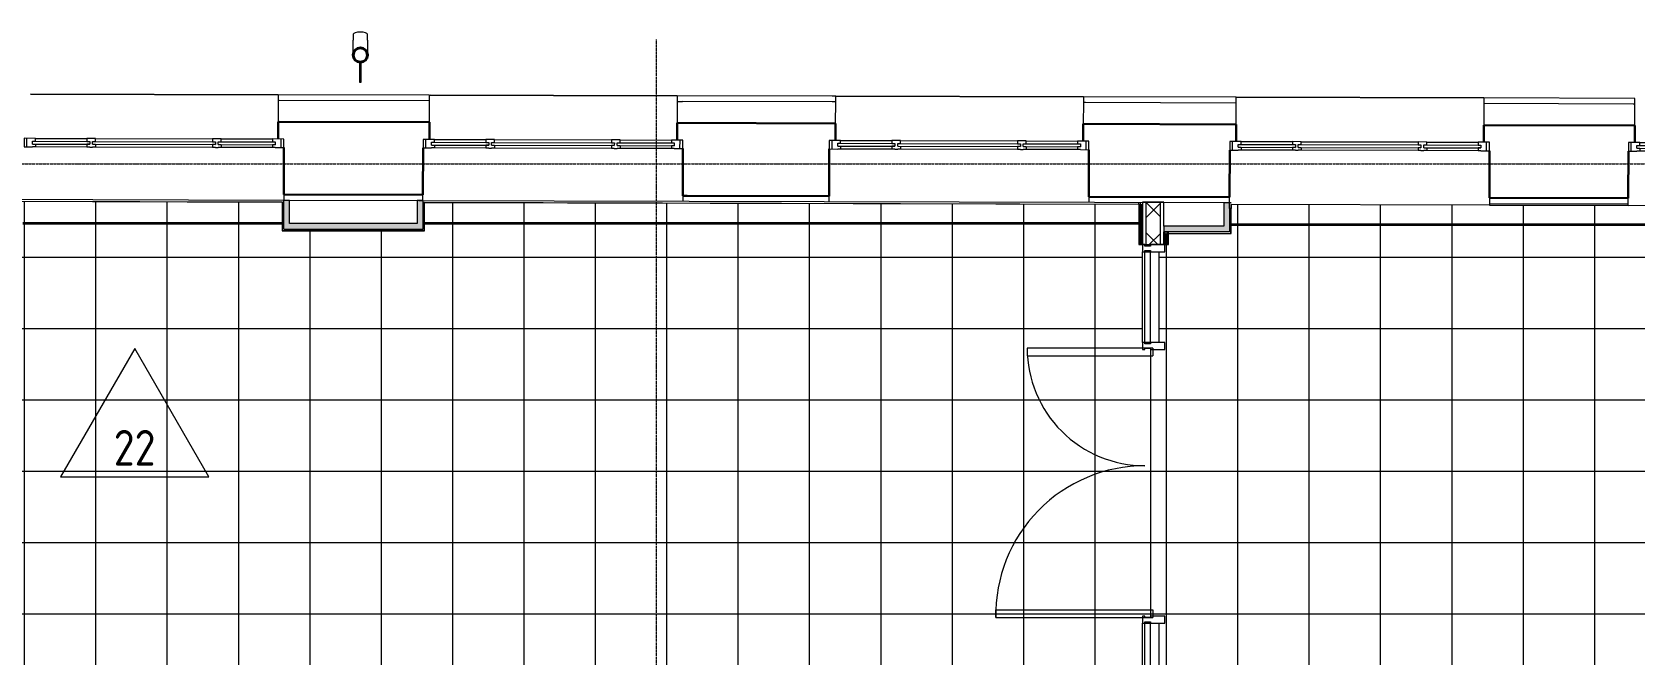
# Model space of a CAD drawing. Header units: millimetres. Extents: x -11798 to 72626, y -32713 to 44110.
# Drawn here: x 13675 to 24904, y 9502 to 13870 of the extents above; entities that cross this region are included whole.
import ezdxf

# ---------------------------------------------------------------- set-up
doc = ezdxf.new("R2010")
doc.units = ezdxf.units.MM
doc.linetypes.add('ADSK_Линия сетки', pattern=[25, 20, -2.5, 0, -2.5])
for name, color, linetype, lineweight in [('_ Окна', 7, 'Continuous', 9), ('Витраж', 7, 'Continuous', 9), ('Двери', 7, 'Continuous', 9), ('Марки', 7, 'Continuous', 20), ('Обобщенные модели', 7, 'Continuous', 18), ('Окна', 7, 'Continuous', 9), ('Оси', 7, 'Continuous', 9), ('Перекрытие', 7, 'Continuous', 18), ('Перекрытие штриховка', 7, 'Continuous', 18), ('Стены внутренние', 7, 'Continuous', 18), ('Стены наружные', 7, 'Continuous', 18), ('Стены несущие', 7, 'Continuous', 30), ('Стены отделка', 7, 'Continuous', 30), ('Стены штриховка', 7, 'Continuous', 9)]:
    doc.layers.add(name, color=color, linetype=linetype, lineweight=lineweight)
doc.styles.add('GOST Common_2', font='GOST_Common.ttf', dxfattribs={"width": 0.9, "height": 250})

# ---------------------------------------------------------------- blocks, each defined once
blk = doc.blocks.new('Витражная двухстворчатая дверь - Входная двухстворчатая левая-6453916-План полов 3-го этажа')
at = {"layer": 'Двери'}
for p, q in [((-945, 55), (-890, 55)), ((-945, 55), (-945, -825)), ((-890, -825), (-890, 55)), ((890, 55), (945, 55)), ((890, -1045), (890, 55)), ((945, -1045), (945, 55)), ((-945, -825), (-890, -825)), ((890, -1045), (945, -1045)), ((945, -1045), (890, -1045))]:
    blk.add_line(p, q, dxfattribs=at)
for centre, radius, start, end in [((-945, 0), 825, 270, 0), ((925, 0), 1045, 180, 271.0966)]:
    blk.add_arc(centre, radius, start, end, dxfattribs=at)
blk = doc.blocks.new('Прямоугольный импост - Импост структурный с накладкой - 160мм-6453677-План полов 3-го этажа')
at = {"layer": 'Витраж', "lineweight": 18}
for p, q in [((-25, 0), (-25, 17)), ((-25, 17), (25, 17)), ((-15, 0), (-25, 0)), ((-15, -40), (-15, 0)), ((25, 0), (15, 0)), ((15, 0), (15, -40)), ((25, 17), (25, 0)), ((-25, -140), (-25, -40)), ((-25, -40), (-15, -40)), ((15, -40), (25, -40)), ((25, -40), (25, -140)), ((25, -140), (-25, -140))]:
    blk.add_line(p, q, dxfattribs=at)
blk = doc.blocks.new('Прямоугольный импост - Импост структурный с накладкой - 100мм-5753058-План полов 3-го этажа')
at = {"layer": 'Витраж'}
for p, q in [((21454, 8829), (21454, 9724)), ((21471, 9724), (21511, 9724)), ((21471, 8829), (21471, 9724)), ((21511, 8829), (21511, 9724)), ((21571, 8829), (21571, 9724)), ((21511, 8829), (21471, 8829))]:
    blk.add_line(p, q, dxfattribs=at)
blk = doc.blocks.new('Прямоугольный импост - Импост структурный с накладкой - 100мм-5749400-План полов 3-го этажа')
at = {"layer": 'Витраж'}
for p, q in [((21454, 11694), (21454, 12329)), ((21471, 12329), (21511, 12329)), ((21471, 11694), (21471, 12329)), ((21511, 11694), (21511, 12329)), ((21571, 11694), (21571, 12329)), ((21511, 11694), (21471, 11694))]:
    blk.add_line(p, q, dxfattribs=at)
blk = doc.blocks.new('Прямоугольный импост - Импост структурный с накладкой - 160мм-6453803-План полов 3-го этажа')
at = {"layer": 'Витраж', "lineweight": 18}
for p, q in [((0, 17), (-50, 17)), ((-50, 17), (-50, 0)), ((-50, 0), (-40, 0)), ((-40, 0), (-40, -40)), ((-10, -40), (-10, 0)), ((-10, 0), (0, 0)), ((0, 0), (0, 17)), ((-40, -40), (-50, -40)), ((-50, -40), (-50, -140)), ((0, -40), (-10, -40)), ((0, -140), (0, -40)), ((-50, -140), (0, -140))]:
    blk.add_line(p, q, dxfattribs=at)
blk = doc.blocks.new('окно трехпол с фрамугой - 1800 и 1820х2300_h___нов_ ок15-V31-План полов 3-го этажа')
at = {"layer": '_ Окна', "lineweight": 18}
for p, q in [((-830, 135), (-910, 135)), ((-910, 135), (-910, 75)), ((-850, 95), (-850, 115)), ((-850, 115), (-830, 115)), ((-830, 115), (-830, 135)), ((-410, 135), (-470, 135)), ((-470, 135), (-470, 115)), ((-470, 115), (-450, 115)), ((-450, 115), (-450, 95)), ((-430, 95), (-430, 115)), ((-430, 115), (-410, 115)), ((-410, 115), (-410, 135)), ((470, 135), (410, 135)), ((410, 135), (410, 115)), ((410, 115), (430, 115)), ((430, 115), (430, 95)), ((450, 95), (450, 115)), ((450, 115), (470, 115)), ((470, 115), (470, 135)), ((830, 135), (830, 115)), ((910, 135), (830, 135)), ((830, 115), (850, 115)), ((850, 115), (850, 95)), ((910, 75), (910, 135)), ((-910, 75), (-850, 75)), ((-850, 95), (-830, 95)), ((-830, 75), (-850, 75)), ((-830, 95), (-830, 75)), ((-470, 95), (-470, 75)), ((-450, 95), (-470, 95)), ((-450, 75), (-470, 75)), ((-450, 75), (-430, 75)), ((-430, 95), (-410, 95)), ((-410, 75), (-430, 75)), ((-410, 95), (-410, 75)), ((410, 95), (410, 75)), ((430, 95), (410, 95)), ((430, 75), (410, 75)), ((430, 75), (450, 75)), ((450, 95), (470, 95)), ((470, 75), (450, 75)), ((470, 95), (470, 75)), ((830, 95), (830, 75)), ((850, 95), (830, 95)), ((850, 75), (830, 75)), ((850, 75), (910, 75))]:
    blk.add_line(p, q, dxfattribs=at)
at = {"layer": '_ Окна'}
for p, q in [((-890, 75), (-890, 135)), ((-830, 115), (-470, 115)), ((-410, 115), (410, 115)), ((470, 115), (830, 115)), ((890, 75), (890, 135)), ((-850, 95), (-450, 95)), ((-430, 95), (430, 95)), ((450, 95), (850, 95))]:
    blk.add_line(p, q, dxfattribs=at)
at = {"layer": 'Окна'}
for p, q in [((-830, 135), (-470, 135)), ((-410, 135), (410, 135)), ((470, 135), (830, 135)), ((-470, 75), (-830, 75)), ((410, 75), (-410, 75)), ((830, 75), (470, 75))]:
    blk.add_line(p, q, dxfattribs=at)
blk = doc.blocks.new('окно трехпол с фрамугой - 1800 и 1820х2300_h___нов_ ок15-V32-План полов 3-го этажа')
at = {"layer": '_ Окна', "lineweight": 18}
for p, q in [((-830, 135), (-910, 135)), ((-910, 135), (-910, 75)), ((-850, 95), (-850, 115)), ((-850, 115), (-830, 115)), ((-830, 115), (-830, 135)), ((-410, 135), (-470, 135)), ((-470, 135), (-470, 115)), ((-470, 115), (-450, 115)), ((-450, 115), (-450, 95)), ((-430, 95), (-430, 115)), ((-430, 115), (-410, 115)), ((-410, 115), (-410, 135)), ((470, 135), (410, 135)), ((410, 135), (410, 115)), ((410, 115), (430, 115)), ((430, 115), (430, 95)), ((450, 95), (450, 115)), ((450, 115), (470, 115)), ((470, 115), (470, 135)), ((830, 135), (830, 115)), ((910, 135), (830, 135)), ((830, 115), (850, 115)), ((850, 115), (850, 95)), ((910, 75), (910, 135)), ((-910, 75), (-850, 75)), ((-850, 95), (-830, 95)), ((-830, 75), (-850, 75)), ((-830, 95), (-830, 75)), ((-470, 95), (-470, 75)), ((-450, 95), (-470, 95)), ((-450, 75), (-470, 75)), ((-450, 75), (-430, 75)), ((-430, 95), (-410, 95)), ((-410, 75), (-430, 75)), ((-410, 95), (-410, 75)), ((410, 95), (410, 75)), ((430, 95), (410, 95)), ((430, 75), (410, 75)), ((430, 75), (450, 75)), ((450, 95), (470, 95)), ((470, 75), (450, 75)), ((470, 95), (470, 75)), ((830, 95), (830, 75)), ((850, 95), (830, 95)), ((850, 75), (830, 75)), ((850, 75), (910, 75))]:
    blk.add_line(p, q, dxfattribs=at)
at = {"layer": '_ Окна'}
for p, q in [((-890, 75), (-890, 135)), ((-830, 115), (-470, 115)), ((-410, 115), (410, 115)), ((470, 115), (830, 115)), ((890, 75), (890, 135)), ((-850, 95), (-450, 95)), ((-430, 95), (430, 95)), ((450, 95), (850, 95))]:
    blk.add_line(p, q, dxfattribs=at)
at = {"layer": 'Окна'}
for p, q in [((-830, 135), (-470, 135)), ((-410, 135), (410, 135)), ((470, 135), (830, 135)), ((-470, 75), (-830, 75)), ((410, 75), (-410, 75)), ((830, 75), (470, 75))]:
    blk.add_line(p, q, dxfattribs=at)
blk = doc.blocks.new('окно трехпол с фрамугой - 1800 и 1820х2300_h___нов_ ок15-V33-План полов 3-го этажа')
at = {"layer": '_ Окна', "lineweight": 18}
for p, q in [((-830, 135), (-910, 135)), ((-910, 135), (-910, 75)), ((-850, 95), (-850, 115)), ((-850, 115), (-830, 115)), ((-830, 115), (-830, 135)), ((-410, 135), (-470, 135)), ((-470, 135), (-470, 115)), ((-470, 115), (-450, 115)), ((-450, 115), (-450, 95)), ((-430, 95), (-430, 115)), ((-430, 115), (-410, 115)), ((-410, 115), (-410, 135)), ((470, 135), (410, 135)), ((410, 135), (410, 115)), ((410, 115), (430, 115)), ((430, 115), (430, 95)), ((450, 95), (450, 115)), ((450, 115), (470, 115)), ((470, 115), (470, 135)), ((830, 135), (830, 115)), ((910, 135), (830, 135)), ((830, 115), (850, 115)), ((850, 115), (850, 95)), ((910, 75), (910, 135)), ((-910, 75), (-850, 75)), ((-850, 95), (-830, 95)), ((-830, 75), (-850, 75)), ((-830, 95), (-830, 75)), ((-470, 95), (-470, 75)), ((-450, 95), (-470, 95)), ((-450, 75), (-470, 75)), ((-450, 75), (-430, 75)), ((-430, 95), (-410, 95)), ((-410, 75), (-430, 75)), ((-410, 95), (-410, 75)), ((410, 95), (410, 75)), ((430, 95), (410, 95)), ((430, 75), (410, 75)), ((430, 75), (450, 75)), ((450, 95), (470, 95)), ((470, 75), (450, 75)), ((470, 95), (470, 75)), ((830, 95), (830, 75)), ((850, 95), (830, 95)), ((850, 75), (830, 75)), ((850, 75), (910, 75))]:
    blk.add_line(p, q, dxfattribs=at)
at = {"layer": '_ Окна'}
for p, q in [((-890, 75), (-890, 135)), ((-830, 115), (-470, 115)), ((-410, 115), (410, 115)), ((470, 115), (830, 115)), ((890, 75), (890, 135)), ((-850, 95), (-450, 95)), ((-430, 95), (430, 95)), ((450, 95), (850, 95))]:
    blk.add_line(p, q, dxfattribs=at)
at = {"layer": 'Окна'}
for p, q in [((-830, 135), (-470, 135)), ((-410, 135), (410, 135)), ((470, 135), (830, 135)), ((-470, 75), (-830, 75)), ((410, 75), (-410, 75)), ((830, 75), (470, 75))]:
    blk.add_line(p, q, dxfattribs=at)
blk = doc.blocks.new('окно трехпол с фрамугой - 1800 и 1820х2300_h___нов_ ок15-V34-План полов 3-го этажа')
at = {"layer": '_ Окна', "lineweight": 18}
for p, q in [((-830, 135), (-910, 135)), ((-910, 135), (-910, 75)), ((-850, 95), (-850, 115)), ((-850, 115), (-830, 115)), ((-830, 115), (-830, 135)), ((-410, 135), (-470, 135)), ((-470, 135), (-470, 115)), ((-470, 115), (-450, 115)), ((-450, 115), (-450, 95)), ((-430, 95), (-430, 115)), ((-430, 115), (-410, 115)), ((-410, 115), (-410, 135)), ((470, 135), (410, 135)), ((410, 135), (410, 115)), ((410, 115), (430, 115)), ((430, 115), (430, 95)), ((450, 95), (450, 115)), ((450, 115), (470, 115)), ((470, 115), (470, 135)), ((830, 135), (830, 115)), ((910, 135), (830, 135)), ((830, 115), (850, 115)), ((850, 115), (850, 95)), ((910, 75), (910, 135)), ((-910, 75), (-850, 75)), ((-850, 95), (-830, 95)), ((-830, 75), (-850, 75)), ((-830, 95), (-830, 75)), ((-470, 95), (-470, 75)), ((-450, 95), (-470, 95)), ((-450, 75), (-470, 75)), ((-450, 75), (-430, 75)), ((-430, 95), (-410, 95)), ((-410, 75), (-430, 75)), ((-410, 95), (-410, 75)), ((410, 95), (410, 75)), ((430, 95), (410, 95)), ((430, 75), (410, 75)), ((430, 75), (450, 75)), ((450, 95), (470, 95)), ((470, 75), (450, 75)), ((470, 95), (470, 75)), ((830, 95), (830, 75)), ((850, 95), (830, 95)), ((850, 75), (830, 75)), ((850, 75), (910, 75))]:
    blk.add_line(p, q, dxfattribs=at)
at = {"layer": '_ Окна'}
for p, q in [((-890, 75), (-890, 135)), ((-830, 115), (-470, 115)), ((-410, 115), (410, 115)), ((470, 115), (830, 115)), ((890, 75), (890, 135)), ((-850, 95), (-450, 95)), ((-430, 95), (430, 95)), ((450, 95), (850, 95))]:
    blk.add_line(p, q, dxfattribs=at)
at = {"layer": 'Окна'}
for p, q in [((-830, 135), (-470, 135)), ((-410, 135), (410, 135)), ((470, 135), (830, 135)), ((-470, 75), (-830, 75)), ((410, 75), (-410, 75)), ((830, 75), (470, 75))]:
    blk.add_line(p, q, dxfattribs=at)
blk = doc.blocks.new('окно трехпол с фрамугой - 1800 и 1820х2300_h___нов_ ок15-V35-План полов 3-го этажа')
at = {"layer": '_ Окна', "lineweight": 18}
for p, q in [((-830, 135), (-910, 135)), ((-910, 135), (-910, 75)), ((-850, 95), (-850, 115)), ((-850, 115), (-830, 115)), ((-830, 115), (-830, 135)), ((-410, 135), (-470, 135)), ((-470, 135), (-470, 115)), ((-470, 115), (-450, 115)), ((-450, 115), (-450, 95)), ((-430, 95), (-430, 115)), ((-430, 115), (-410, 115)), ((-410, 115), (-410, 135)), ((470, 135), (410, 135)), ((410, 135), (410, 115)), ((410, 115), (430, 115)), ((430, 115), (430, 95)), ((450, 95), (450, 115)), ((450, 115), (470, 115)), ((470, 115), (470, 135)), ((830, 135), (830, 115)), ((910, 135), (830, 135)), ((830, 115), (850, 115)), ((850, 115), (850, 95)), ((910, 75), (910, 135)), ((-910, 75), (-850, 75)), ((-850, 95), (-830, 95)), ((-830, 75), (-850, 75)), ((-830, 95), (-830, 75)), ((-470, 95), (-470, 75)), ((-450, 95), (-470, 95)), ((-450, 75), (-470, 75)), ((-450, 75), (-430, 75)), ((-430, 95), (-410, 95)), ((-410, 75), (-430, 75)), ((-410, 95), (-410, 75)), ((410, 95), (410, 75)), ((430, 95), (410, 95)), ((430, 75), (410, 75)), ((430, 75), (450, 75)), ((450, 95), (470, 95)), ((470, 75), (450, 75)), ((470, 95), (470, 75)), ((830, 95), (830, 75)), ((850, 95), (830, 95)), ((850, 75), (830, 75)), ((850, 75), (910, 75))]:
    blk.add_line(p, q, dxfattribs=at)
at = {"layer": '_ Окна'}
for p, q in [((-890, 75), (-890, 135)), ((-830, 115), (-470, 115)), ((-410, 115), (410, 115)), ((470, 115), (830, 115)), ((890, 75), (890, 135)), ((-850, 95), (-450, 95)), ((-430, 95), (430, 95)), ((450, 95), (850, 95))]:
    blk.add_line(p, q, dxfattribs=at)
at = {"layer": 'Окна'}
for p, q in [((-830, 135), (-470, 135)), ((-410, 135), (410, 135)), ((470, 135), (830, 135)), ((-470, 75), (-830, 75)), ((410, 75), (-410, 75)), ((830, 75), (470, 75))]:
    blk.add_line(p, q, dxfattribs=at)
blk = doc.blocks.new('Водосток - Тип 1 _карниз больше 490мм_-V44-План полов 3-го этажа')
at = {"layer": 'Обобщенные модели', "lineweight": 9}
h = blk.add_hatch(dxfattribs=at)
h.set_pattern_fill('FP_65', color=256, style=0, pattern_type=2)
h.set_pattern_definition([(45, (-15850, -13548.13), (-106.066, 106.066), [])])
h.paths.add_polyline_path([(125, 110), (147, 115), (164, 129), (174, 149), (174, 171), (164, 191), (147, 205), (122, 209), (102, 204), (86, 191), (76, 171), (77, 147), (86, 129), (103, 115), (122, 111)])
at = {"layer": 'Обобщенные модели'}
for p, q in [((75, 306), (75, 264)), ((175, 264), (175, 306)), ((120, 109), (120, -30)), ((130, -30), (130, 109)), ((120, -30), (130, -30))]:
    blk.add_line(p, q, dxfattribs=at)
at = {"layer": 'Обобщенные модели', "flags": 128}
for points in [[(75, 173), (75, 174), (75, 177), (75, 180), (75, 183), (75, 186), (75, 190), (75, 193), (75, 197), (75, 201), (75, 205), (75, 210), (75, 214), (75, 219), (75, 224), (75, 229), (75, 234), (75, 239), (75, 245), (75, 250), (75, 256), (75, 261), (75, 264)], [(175, 264), (175, 258), (175, 252), (175, 247), (175, 242), (175, 236), (175, 231), (175, 226), (175, 221), (175, 216), (175, 212), (175, 207), (175, 203), (175, 199), (175, 195), (175, 191), (175, 188), (175, 184), (175, 181), (175, 178), (175, 175), (175, 173)]]:
    blk.add_lwpolyline(points, dxfattribs=at)
at = {"layer": 'Обобщенные модели'}
for start, end in [(90, 270), (270, 90)]:
    blk.add_arc((125, 160), 52, start, end, dxfattribs=at)
at = {"layer": 'Обобщенные модели', "lineweight": 40}
for start, end in [(90, 270), (270, 90)]:
    blk.add_arc((125, 160), 50, start, end, dxfattribs=at)
at = {"layer": 'Обобщенные модели'}
for start_param, end_param in [(4.712389, 6.283185), (3.141593, 4.712389)]:
    blk.add_ellipse((125, 306), major_axis=(-50, 0), ratio=0.309017, start_param=start_param, end_param=end_param, dxfattribs=at)
blk = doc.blocks.new('ADSK_Марка_ПерекрытиеПол - Экземпляр_Отделка пола-158379-План полов 3-го этажа')
at = {"layer": 'Марки', "color": 1, "true_color": 0xff0000}
for p, q in [((0, 9), (-5.2, 0)), ((5.2, 0), (0, 9)), ((-5.2, 0), (5.2, 0))]:
    blk.add_line(p, q, dxfattribs=at)

msp = doc.modelspace()

# ---------------------------------------------------------------- hatches: boundary and pattern name
at = {"layer": 'Перекрытие штриховка', "lineweight": 9, "true_color": 0x787878}
h = msp.add_hatch(dxfattribs=at)
h.set_pattern_fill('FP_60', color=8, style=0, pattern_type=2)
h.set_pattern_definition([(0, (7122.2, 37790.47), (0, 500), []), (90, (7122.2, 37790.47), (-500, 3e-14), [])])
h.paths.add_polyline_path([(18198.608, 8758.238), (18284, 8758.238), (18284, 8778.238), (18174.954, 8777.894), (18201.206, 8762.738), (18199.593, 8759.944)])
h.paths.add_polyline_path([(13185.794, 8758.238), (13188.392, 8758.238), (13185.794, 8762.738), (13562.515, 8980.238), (13567.015, 8972.444), (13576.238, 8976.47), (13601.676, 8932.411), (13610.336, 8937.411), (13614.836, 8929.616), (13318, 8758.238), (14408, 8758.238), (13695.472, 9169.616), (13699.972, 9177.411), (13691.312, 9182.411), (13717.312, 9227.444), (13708.652, 9232.444), (13713.152, 9240.238), (14540.206, 8762.738), (14537.608, 8758.238), (14623, 8758.238), (14623, 8778.238), (14613, 8778.238), (14613, 8790.238), (16674, 8790.238), (16674, 8778.238), (16764, 8778.238), (16764, 8758.238), (16849.392, 8758.238), (16846.794, 8762.738), (17223.515, 8980.238), (17228.015, 8972.444), (17237.238, 8976.47), (17262.676, 8932.411), (17271.759, 8936.678), (17275.836, 8929.616), (16979, 8758.238), (18069, 8758.238), (17356.472, 9169.616), (17360.972, 9177.411), (17352.312, 9182.411), (17378.312, 9227.444), (17369.652, 9232.444), (17374.152, 9240.238), (18174, 8778.445), (18174, 8790.238), (21454.376, 8790.238), (21454.376, 8808.238), (18174, 8808.238), (18174, 8818.238), (21454.376, 8819.027), (21454.376, 9774.027), (21471.376, 9774.027), (21471.376, 9764.027), (21511.376, 9764.027), (21511.376, 11654.027), (21471.376, 11654.027), (21471.376, 11644.027), (21454.376, 11644.027), (21454.376, 12379.027), (21442.376, 12379.287), (21442.376, 12522.238), (21439.376, 12522.238), (21439.376, 12379.027), (21429.376, 12379.568), (21429.376, 12522.238), (16424.989, 12522.238), (16424.989, 12478.238), (16422.989, 12478.238), (16422.989, 12476.238), (15428.002, 12476.238), (15428.002, 12478.238), (15426.002, 12478.238), (15426.002, 12677.733), (15425.602, 12677.734), (10641.616, 12689.733), (10641.616, 12228.264), (10631.616, 12228.264), (10631.616, 12690.355), (10628.616, 12689.733), (10628.616, 12228.264), (10596.616, 12228.264), (10596.616, 12216.264), (10075, 12216.264), (10075, 12248.264), (9941.718, 12248.264), (9224.135, 11834.155), (9220.966, 11839.644), (9230.925, 11845.394), (9217.425, 11868.776), (9227.385, 11874.526), (9224.216, 11880.202), (9861.718, 12248.264), (9045, 12248.264), (9045, 12216.264), (7506.078, 12216.264), (7506.078, 12213.264), (9045, 12213.264), (9045, 12203.264), (7506.078, 12203.264), (7506.078, 12088.264), (7496.078, 12088.264), (7496.078, 12203.264), (7493.078, 12203.264), (7493.078, 12088.264), (7481.078, 12088.264), (7481.078, 12056.264), (7277.313, 12056.264), (7277.313, 12053.264), (7481.078, 12053.264), (7481.078, 12043.264), (7277.313, 12043.264), (7277.313, 8923.238), (7565, 8923.238), (7565, 8806.238), (8365.184, 8806.238), (8365.184, 8790.238), (13113, 8790.238), (13113, 8778.238), (13103, 8778.238), (13103, 8758.238), (13173, 8758.238)])
h.paths.add_polyline_path([(18188.046, 8758.238), (18191, 8758.238), (18188.046, 8759.944), (18187.061, 8758.238)])
h.paths.add_polyline_path([(13196, 8758.238), (13199.939, 8758.238), (13198.954, 8759.944)])
h.paths.add_polyline_path([(14527.046, 8758.238), (14530, 8758.238), (14527.046, 8759.944), (14526.061, 8758.238)])
h.paths.add_polyline_path([(16857, 8758.238), (16860.939, 8758.238), (16859.954, 8759.944)])
h.paths.add_polyline_path([(7555, 8806.238), (7555, 8913.238), (7277.313, 8913.238), (7277.313, 8910.238), (7550, 8910.238), (7550, 8908.238), (7552, 8908.238), (7552, 8806.238)])
h.paths.add_polyline_path([(14623, 8808.238), (14613, 8808.238), (14613, 8818.238), (16674, 8818.238), (16674, 8808.238), (15957.29, 8808.238)])
h.paths.add_polyline_path([(12057.434, 8808.238), (8365.184, 8808.238), (8365.184, 8818.238), (13113, 8818.238), (13113, 8808.238), (13067.756, 8808.238)])
h.paths.add_polyline_path([(7760.169, 8822.206), (7761.088, 8823.495), (7759.56, 8824.251), (7760.006, 8822.754)])
h.paths.add_polyline_path([(7763.968, 9118.069), (7764.712, 9117.62), (7764.712, 9118.291)])
h.paths.add_polyline_path([(8059.831, 9114.27), (8058.912, 9112.981), (8060.44, 9112.225), (8059.994, 9113.722)])
h.paths.add_polyline_path([(8056.032, 8818.407), (8055.116, 8818.724), (8055.288, 8818.185)])
h.paths.add_polyline_path([(7837, 8813.238), (7776, 8813.92), (7761.747, 8819.862), (7756.919, 8826.334), (7756.919, 8829.048), (7755.729, 8830.345), (7755, 8895.836), (7755.681, 9102.238), (7760.606, 9115.805), (7769.641, 9121.006), (7770.81, 9121.319), (7773.321, 9122.524), (7813.003, 9123.284), (7813.003, 9133.309), (7825.994, 9133.309), (7825.994, 9123.284), (8044, 9122.557), (8058.253, 9116.614), (8062.729, 9108.404), (8062.797, 9107.738), (8064.282, 9105.238), (8065, 9020.318), (8064.319, 8834.238), (8059.394, 8820.671), (8050.359, 8815.47), (8049.19, 8815.157), (8046.679, 8813.953), (7980, 8813.238), (7840, 8813.238)])
h.paths.add_polyline_path([(21510.42, 8819.027), (21511.376, 8819.027), (21510.262, 8829.027), (21471.376, 8829.027), (21471.376, 8819.027)])
h.paths.add_polyline_path([(7772.123, 8831.238), (7773, 8832.87), (7771.868, 8833.445), (7771.561, 8832.234), (7772.025, 8831.238)])
h.paths.add_polyline_path([(8049.732, 8831.963), (8048.569, 8833.345), (8049.701, 8831.974)])
h.paths.add_polyline_path([(7773, 9102.739), (7771.852, 9103.956), (7772.521, 9102.859)])
h.paths.add_polyline_path([(8047, 9102.745), (8048.439, 9104.242), (8047.877, 9105.238), (8047, 9103.619), (8047, 9102.945)])
h.paths.add_polyline_path([(21496.173, 9724.027), (21511.376, 9724.027), (21511.376, 9734.027), (21471.376, 9734.027), (21471.376, 9724.027)])
h.paths.add_polyline_path([(21511.376, 11684.027), (21511.376, 11694.027), (21471.376, 11694.027), (21471.376, 11684.027)])
h.paths.add_polyline_path([(10238.239, 12203.264), (10075, 12203.264), (10075, 12213.264), (10596.616, 12213.264), (10596.616, 12203.264), (10541.951, 12203.264)])
h.paths.add_polyline_path([(7496.078, 12213.264), (7496.078, 12216.264), (7493.078, 12216.264), (7493.078, 12213.264)])
h.paths.add_polyline_path([(21471.376, 12329.027), (21511.376, 12329.027), (21511.376, 12339.027), (21471.376, 12339.027), (21471.376, 12334.179)])
h.paths.add_polyline_path([(21471.376, 12369.027), (21511.376, 12369.027), (21511.376, 12379.027), (21471.376, 12379.027)])
h.paths.add_polyline_path([(13610.464, 12522.238), (13610.464, 12534.238), (15424.461, 12534.238), (15424.461, 12522.238), (14078.078, 12522.238)])
h.paths.add_polyline_path([(16424.989, 12675.103), (16422.989, 12677.108), (16422.989, 12675.108)])
h.paths.add_polyline_path([(18119.366, 12534.238), (21429.376, 12534.238), (21429.376, 12661.928), (16424.989, 12675.103), (16424.989, 12534.238), (17631.439, 12534.238)])
h.paths.add_polyline_path([(21442.376, 12661.894), (21444.376, 12661.928), (21444.35, 12663.862), (21442.384, 12661.902)])
h.paths.add_polyline_path([(21439.376, 12534.238), (21442.376, 12534.238), (21442.376, 12661.894), (21439.376, 12661.862), (21439.376, 12658.902)])
h.paths.add_polyline_path([(15426.002, 12677.733), (15428.002, 12679.728), (15426.002, 12679.728)])
h = msp.add_hatch(dxfattribs=at)
h.set_pattern_fill('FP_17', color=8, style=0, pattern_type=2)
h.set_pattern_definition([(0, (2622.2, 40290.47), (0, 500), []), (90, (2622.2, 40290.47), (-500, 3e-14), [])])
h.paths.add_polyline_path([(47099.468, 8834.229), (47100.384, 8833.912), (47100.212, 8834.45)])
h.paths.add_polyline_path([(49007.096, 9646.429), (49007.096, 9644.429), (49009.096, 9644.429)])
h.paths.add_polyline_path([(21623.376, 12456.238), (21623.376, 12458.238), (21621.376, 12458.238), (21622.915, 12456.7)])
h.paths.add_polyline_path([(21611.376, 12379.027), (21611.376, 12468.238), (21604.376, 12468.238), (21604.376, 12379.027)])
h.paths.add_polyline_path([(44177, 8627.057), (44195, 8627.057), (44195, 8657.057), (43450, 8657.057), (43450, 8667.057), (44205, 8667.057), (44205, 8627.057), (47090.5, 8627.057), (47091.181, 8818.398), (47096.106, 8831.965), (47105.141, 8837.166), (47106.31, 8837.479), (47108.821, 8838.683), (47148.503, 8839.444), (47148.503, 8849.468), (47161.494, 8849.468), (47161.494, 8839.444), (47379.5, 8838.716), (47383.5, 8837.872), (47383.5, 8984.398), (47405.5, 8984.398), (47405.5, 9634.429), (47400.5, 9634.429), (47400.5, 9646.429), (48979.096, 9646.429), (48979.096, 9661.937), (48989.096, 9661.937), (48989.096, 9646.429), (49007.096, 9646.464), (49007.096, 9661.937), (49019.096, 9661.937), (49019.096, 9771.578), (48567.096, 10554.465), (48574.89, 10558.965), (48569.89, 10567.625), (48614.924, 10593.625), (48609.924, 10602.285), (48617.718, 10606.785), (49019.096, 9911.578), (49019.096, 10812.296), (48937.718, 10671.344), (48929.924, 10675.844), (48924.924, 10667.184), (48879.89, 10693.184), (48874.89, 10684.524), (48867.096, 10689.024), (49019.096, 10952.296), (49019.096, 11061.937), (49007.096, 11061.937), (49007.096, 12221.937), (48989.096, 12221.818), (48989.096, 11061.937), (48979.096, 11061.937), (48979.096, 12221.937), (48125.081, 12221.937), (48120.997, 12661.937), (46504.055, 12661.937), (46504.055, 12141.937), (44658.5, 12141.937), (44658.5, 12151.937), (46494.055, 12151.937), (46494.055, 12661.937), (46476.055, 12661.937), (46476.055, 12171.937), (46474.055, 12171.937), (46474.055, 12169.937), (44658.5, 12169.937), (44658.5, 12201.937), (42958.5, 12201.937), (42958.5, 12169.937), (41915, 12169.937), (41915.792, 12151.937), (42958.5, 12151.937), (42958.5, 12141.937), (41915, 12141.937), (41915, 12005.617), (41425, 12005.617), (41425, 12136.937), (39855, 12136.937), (39855, 12146.937), (41438, 12146.937), (41438, 12149.937), (39855, 12150.076), (39855, 12201.937), (38986.321, 12201.937), (39675.784, 11803.687), (39672.636, 11798.187), (39682.575, 11792.448), (39669.075, 11769.066), (39679.034, 11763.316), (39675.784, 11757.687), (38906.321, 12201.937), (38825, 12201.937), (38825, 12149.937), (37896.376, 12150.076), (37896.354, 12151.937), (37894.354, 12151.937), (37888.857, 12618.597), (33349.944, 12630.546), (33349.944, 12524.238), (35102.334, 12524.238), (35102.334, 12512.238), (33349.944, 12512.238), (33349.944, 12458.238), (33347.944, 12458.238), (33347.944, 12456.238), (32352.94, 12456.238), (32352.94, 12458.238), (32350.94, 12458.605), (32350.94, 12512.238), (27699.95, 12512.238), (27699.95, 12458.238), (27697.95, 12458.238), (27697.95, 12456.238), (26667.973, 12456.238), (26667.973, 12458.238), (26665.973, 12458.262), (26665.973, 12512.238), (22074.983, 12512.238), (22074.983, 12458.238), (22072.983, 12458.238), (22072.983, 12456.238), (21636.376, 12456.238), (21636.376, 12379.027), (21626.376, 12379.027), (21626.376, 12456.238), (21623.376, 12456.238), (21623.376, 12379.027), (21611.376, 12379.027), (21611.376, 12329.027), (21571.376, 12329.027), (21571.376, 11694.027), (21611.376, 11694.027), (21611.376, 11644.027), (21511.376, 11644.027), (21511.376, 9774.027), (21611.376, 9774.027), (21611.376, 9724.027), (21571.376, 9724.027), (21571.376, 8829.027), (21611.376, 8829.027), (21611.376, 8818.238), (25324, 8818.238), (25324, 8808.238), (21611.376, 8808.238), (21611.376, 8790.238), (25324, 8790.238), (25324, 8758.238), (25409.392, 8758.238), (25406.794, 8762.738), (26216.528, 9230.238), (26221.028, 9222.444), (26230.251, 9226.47), (26255.688, 9182.411), (26264.348, 9187.411), (26268.848, 9179.616), (25539, 8758.238), (26509, 8758.238), (26333.408, 8859.616), (26337.908, 8867.411), (26329.248, 8872.411), (26355.248, 8917.444), (26346.587, 8922.444), (26351.087, 8930.238), (26641.206, 8762.738), (26638.608, 8758.238), (26724, 8758.238), (26724, 8790.238), (33794, 8790.238), (33794, 8778.238), (33744, 8778.238), (33744, 8758.238), (33829.392, 8758.238), (33826.794, 8762.738), (34723.131, 9280.238), (34727.631, 9272.444), (34736.853, 9276.47), (34762.291, 9232.411), (34770.951, 9237.411), (34775.451, 9229.616), (33959, 8758.238), (35129, 8758.238), (34866.805, 8909.616), (34871.305, 8917.411), (34862.645, 8922.411), (34888.645, 8967.444), (34879.985, 8972.444), (34884.485, 8980.238), (35261.206, 8762.738), (35258.608, 8758.238), (35344, 8758.238), (35344, 8778.238), (35294, 8778.238), (35294, 8790.238), (40024.13, 8790.238), (40023.519, 8808.238), (35294, 8808.238), (35294, 8818.238), (40024.13, 8818.238), (40024.13, 9117.345), (41980.008, 9117.345), (41980.008, 8667.057), (42380, 8667.057), (42380, 8657.057), (41970.008, 8657.057), (41970.008, 9107.345), (40034.13, 9107.345), (40034.13, 8818.238), (40054.13, 8818.238), (40054.13, 9087.345), (41950.008, 9087.345), (41950.952, 8756.13), (41952.158, 8639.057), (42380, 8638.468), (42380, 8627.057), (42430, 8627.057), (43270.045, 9112.057), (43290.045, 9077.416), (42510, 8627.057), (43450, 8627.057), (43450, 8639.057), (44174.999, 8639.057), (44175, 8637.057), (44177, 8637.057)])
h.paths.add_polyline_path([(47411.5, 8627.057), (47422.5, 8627.057), (47422.5, 9634.429), (47417.5, 9633.441), (47417.5, 8984.398), (47411.5, 8984.398), (47411.5, 8632.738)])
h.paths.add_polyline_path([(41919.032, 8627.057), (41920.268, 8628.195), (41918.13, 8815.723), (41917.061, 8815.723), (41918.13, 8713.358)])
h.paths.add_polyline_path([(41950.178, 8637.057), (41952.158, 8639.057), (41950.158, 8639.057)])
h.paths.add_polyline_path([(35248.046, 8758.238), (35251, 8758.238), (35248.046, 8759.944), (35247.061, 8758.238)])
h.paths.add_polyline_path([(33837, 8758.238), (33840.939, 8758.238), (33839.954, 8759.944)])
h.paths.add_polyline_path([(26628.046, 8758.238), (26631, 8758.238), (26628.046, 8759.944), (26627.061, 8758.238)])
h.paths.add_polyline_path([(25420.939, 8758.238), (25419.954, 8759.944), (25417, 8758.238), (25419.954, 8758.238)])
h.paths.add_polyline_path([(40054.13, 8790.238), (40054.13, 8808.238), (40034.13, 8808.238), (40034.539, 8790.238)])
h.paths.add_polyline_path([(33100, 8808.238), (26724, 8808.238), (26724, 8818.238), (33794, 8818.238), (33794, 8808.238), (33110, 8808.238)])
h.paths.add_polyline_path([(47108.5, 8818.898), (47107.352, 8820.116), (47108.021, 8819.018)])
h.paths.add_polyline_path([(47382.5, 8818.904), (47383.5, 8819.779), (47382.5, 8819.105)])
h.paths.add_polyline_path([(41938.008, 8835.928), (41938.126, 8836.215), (41938.008, 8836.215)])
h.paths.add_polyline_path([(41938.008, 9075.345), (41940.008, 9077.345), (41938.008, 9077.345)])
h.paths.add_polyline_path([(40066.13, 9075.345), (40066.13, 9077.345), (40064.141, 9077.334)])
h.paths.add_polyline_path([(48429.025, 9674.429), (47402.5, 9674.429), (47403.443, 9684.429), (48979.096, 9684.429), (48979.096, 9674.429), (48607.096, 9674.429)])
h.paths.add_polyline_path([(41902, 12169.937), (41902, 12171.937), (41900, 12171.937), (41901.538, 12170.398)])
h.paths.add_polyline_path([(41850.751, 12015.617), (41905, 12015.617), (41905, 12169.937), (41902, 12169.937), (41902, 12020.617), (41900, 12020.617), (41900, 12018.617), (41440, 12018.617), (41440, 12020.617), (41438, 12020.617), (41438, 12136.937), (41435, 12136.937), (41435, 12015.617), (41850, 12015.617)])
h.paths.add_polyline_path([(37989.601, 12136.937), (37881.53, 12136.937), (37875.951, 12610.559), (37885.951, 12610.559), (37891.531, 12146.937), (38825, 12146.937), (38825, 12136.937), (38053.06, 12136.937)])
h.paths.add_polyline_path([(41438, 12149.937), (41440, 12150.076), (41440, 12151.937), (41438.139, 12150.076)])
h.paths.add_polyline_path([(48181.489, 12231.937), (49007.096, 12231.937), (49007.096, 12249.937), (48154.853, 12249.937), (48154.755, 12251.937), (48152.837, 12251.941), (48149.243, 12661.937), (48131.487, 12661.937), (48135.081, 12231.937), (48180.73, 12231.937)])
h.paths.add_polyline_path([(49007.096, 12249.937), (49009.096, 12249.937), (49009.096, 12251.937)])
h.paths.add_polyline_path([(32350.94, 12524.238), (32350.94, 12633.176), (27699.95, 12645.42), (27699.95, 12524.238), (32263.874, 12524.238)])
h.paths.add_polyline_path([(22074.983, 12524.238), (26665.973, 12524.238), (26665.973, 12648.142), (22074.983, 12660.229), (22074.983, 12632.228)])
h.paths.add_polyline_path([(37890.833, 12618.591), (37890.857, 12618.597), (37890.807, 12620.565), (37888.857, 12618.597)])
at = {"layer": 'Стены внутренние'}
for points in [[(15438.002, 12528.238), (15478.002, 12528.238), (15478.002, 12687.896), (15438.002, 12687.896)], [(16412.989, 12488.238), (16412.798, 12687.134), (16372.989, 12687.134), (16372.989, 12488.238)], [(22062.983, 12468.238), (22062.787, 12672.261), (22022.983, 12672.257), (22022.983, 12468.238), (22057.437, 12468.238)], [(16372.989, 12488.238), (16372.989, 12528.238), (15438.002, 12528.238), (15438.002, 12488.238), (16098.722, 12488.238)], [(21604.376, 12468.238), (22022.983, 12468.238), (22022.983, 12508.238), (21604.376, 12508.238)]]:
    msp.add_hatch(color=256, dxfattribs=at).paths.add_polyline_path(points)
at = {"layer": 'Стены внутренние', "lineweight": 9}
h = msp.add_hatch(dxfattribs=at)
h.set_pattern_fill('FP_3', color=256, style=0, pattern_type=2)
h.set_pattern_definition([(45, (0, 0), (-106.066, 106.066), []), (135, (0, 0), (-106.066, -106.066), [])])
h.paths.add_polyline_path([(21579.376, 12379.027), (21579.376, 12673.533), (21479.376, 12673.797), (21479.376, 12379.027), (21511.376, 12379.027)])

# ---------------------------------------------------------------- linework, layer by layer
at = {"layer": 'Оси', "linetype": 'ADSK_Линия сетки'}
for p, q in [((18049.565, -5665.072), (18049.565, 13816.284)), ((-10997.814, 12945), (56004.853, 12945))]:
    msp.add_line(p, q, dxfattribs=at)
at = {"layer": 'Перекрытие'}
msp.add_line((21511.376, 11644.027), (21511.376, 9774.027), dxfattribs=at)
at = {"layer": 'Стены внутренние'}
for p, q in [((22074.983, 12672.229), (22064.086, 12672.257)), ((13610.464, 12534.238), (15424.461, 12534.238)), ((15424.461, 12522.238), (13610.464, 12522.238)), ((15424.461, 12522.238), (15424.461, 12534.238)), ((16424.989, 12534.238), (21429.376, 12534.238)), ((21429.376, 12522.238), (16424.989, 12522.238)), ((21439.376, 12534.238), (21442.376, 12534.238)), ((21442.376, 12522.238), (21439.376, 12522.238)), ((22074.983, 12524.238), (26665.973, 12524.238)), ((26665.973, 12512.238), (22074.983, 12512.238))]:
    msp.add_line(p, q, dxfattribs=at)
at = {"layer": 'Стены наружные'}
for p, q in [((13665.066, 13434.371), (15400.06, 13429.804)), ((15400.06, 13429.804), (13665.102, 13434.371)), ((13665.105, 13435.371), (15400.063, 13430.804)), ((15400.063, 13430.804), (15400.06, 13429.804)), ((16460.053, 13427.013), (18195.047, 13422.446)), ((16463.911, 13428.003), (16463.908, 13427.003)), ((18195.047, 13422.445), (16463.908, 13427.003)), ((16463.911, 13428.003), (18195.655, 13423.444)), ((18195.655, 13423.444), (18195.652, 13422.444)), ((19305.046, 13420.523), (19305.044, 13419.523)), ((19305.044, 13419.523), (21040.038, 13414.956)), ((21040.038, 13414.956), (19305.044, 13419.523)), ((19305.046, 13420.523), (21040.04, 13415.956)), ((21040.04, 13415.956), (21040.038, 13414.956)), ((22110.037, 13413.139), (22110.034, 13412.139)), ((22110.037, 13413.139), (23845.03, 13408.571)), ((22111.034, 13412.136), (23846.028, 13407.569)), ((23845.028, 13407.571), (22111.034, 13412.136)), ((23845.03, 13408.571), (23845.028, 13407.571)), ((22074.983, 12660.229), (22074.983, 12632.228)), ((23884.048, 12655.466), (22074.983, 12660.229)), ((26665.973, 12648.142), (24857.045, 12652.904))]:
    msp.add_line(p, q, dxfattribs=at)
at = {"layer": 'Стены несущие'}
for p, q in [((15399.56, 13239.804), (15399.244, 13119.805)), ((15405.56, 13239.789), (15399.56, 13239.804)), ((15405.56, 13239.789), (16459.553, 13237.014)), ((16459.237, 13117.014), (16459.553, 13237.014)), ((18194.547, 13232.446), (18194.231, 13112.447)), ((19304.543, 13229.524), (18194.547, 13232.446)), ((19304.227, 13109.524), (19304.543, 13229.524)), ((21039.537, 13224.956), (21039.221, 13104.957)), ((22110.534, 13222.137), (21039.537, 13224.956)), ((22110.218, 13102.137), (22110.534, 13222.137)), ((23845.528, 13217.569), (23845.212, 13097.57)), ((23845.528, 13217.569), (24903.524, 13214.784)), ((24903.208, 13094.784), (24903.524, 13214.784)), ((15439.086, 13059.7), (15438.217, 12729.701)), ((16413.211, 12727.134), (16414.08, 13057.133)), ((18234.073, 13052.342), (18233.204, 12722.343)), ((19258.201, 12719.644), (19259.07, 13049.643)), ((21079.063, 13044.852), (21078.195, 12714.853)), ((22064.191, 12712.257), (22065.06, 13042.256)), ((23885.054, 13037.465), (23884.185, 12707.466)), ((24857.182, 12704.904), (24858.05, 13034.903)), ((15438.217, 12729.701), (16413.211, 12727.134)), ((16413.211, 12727.134), (15438.217, 12729.701)), ((18233.204, 12722.343), (18264.204, 12722.261)), ((18264.204, 12722.261), (19258.201, 12719.644)), ((19258.201, 12719.644), (18264.204, 12722.261)), ((21078.195, 12714.853), (22064.191, 12712.257)), ((22064.191, 12712.257), (21078.195, 12714.853)), ((23884.185, 12707.466), (24857.182, 12704.904)), ((24857.182, 12704.904), (23884.185, 12707.466))]:
    msp.add_line(p, q, dxfattribs=at)
at = {"layer": 'Стены отделка', "lineweight": 9}
for p, q in [((15399.955, 13389.804), (15399.56, 13239.804)), ((15400.06, 13429.804), (15399.955, 13389.804)), ((15405.955, 13389.788), (15399.955, 13389.804)), ((16460.053, 13427.013), (15400.06, 13429.804)), ((16459.553, 13237.014), (16459.948, 13387.013)), ((16459.948, 13387.013), (16460.053, 13427.013)), ((18195.047, 13422.446), (18194.547, 13232.446)), ((18194.942, 13382.446), (18230.942, 13382.351)), ((19281.044, 13419.587), (18195.047, 13422.446)), ((19304.938, 13379.524), (19280.938, 13379.587)), ((19305.044, 13419.523), (19281.044, 13419.587)), ((19304.543, 13229.524), (19304.938, 13379.524)), ((19304.938, 13379.524), (19305.044, 13419.523)), ((21039.932, 13374.956), (21039.537, 13224.956)), ((21040.038, 13414.956), (21039.932, 13374.956)), ((21055.932, 13374.914), (21039.932, 13374.956)), ((22111.034, 13412.136), (21040.038, 13414.956)), ((22110.929, 13372.136), (22105.929, 13372.15)), ((22110.534, 13222.137), (22110.929, 13372.136)), ((22110.929, 13372.136), (22111.034, 13412.136)), ((22110.929, 13372.136), (22110.929, 13372.136)), ((23845.923, 13367.569), (23845.528, 13217.569)), ((23846.028, 13407.569), (23845.923, 13367.569)), ((24904.024, 13404.783), (23846.028, 13407.569)), ((24903.919, 13364.784), (24890.919, 13364.818)), ((24903.524, 13214.784), (24903.919, 13364.784)), ((24903.919, 13364.784), (24904.024, 13404.783)), ((19304.543, 13229.524), (19304.543, 13229.524)), ((15438.002, 12689.701), (10596.548, 12702.447)), ((10596.616, 12690.447), (15426.002, 12677.733)), ((15438.002, 12488.238), (15438.002, 12689.701)), ((15438.217, 12729.701), (15438.112, 12689.701)), ((22064.086, 12672.257), (15438.112, 12689.701)), ((16413.105, 12687.134), (16413.211, 12727.134)), ((18233.204, 12722.343), (18233.099, 12682.343)), ((18264.204, 12722.261), (18233.204, 12722.343)), ((19258.096, 12679.644), (19258.201, 12719.644)), ((21078.195, 12714.853), (21078.089, 12674.853)), ((22063.981, 12632.257), (22064.191, 12712.257)), ((23884.185, 12707.466), (23884.048, 12655.466)), ((24857.045, 12652.904), (24857.182, 12704.904)), ((15426.002, 12677.733), (15426.002, 12478.238)), ((15478.002, 12687.896), (15438.002, 12687.896)), ((15478.002, 12528.238), (15478.002, 12687.896)), ((16372.989, 12687.896), (16372.989, 12528.238)), ((16412.989, 12687.896), (16372.989, 12687.896)), ((16412.989, 12687.896), (16412.989, 12488.238)), ((16424.989, 12675.103), (21429.376, 12661.928)), ((16424.989, 12478.238), (16424.989, 12675.103)), ((21429.376, 12661.928), (21429.376, 12379.027)), ((21439.376, 12661.902), (21442.376, 12661.894)), ((21439.376, 12379.027), (21439.376, 12661.902)), ((21442.376, 12661.894), (21442.376, 12379.027)), ((21454.376, 12677.026), (21454.376, 12379.027)), ((21604.376, 12677.026), (21454.376, 12677.026)), ((21604.376, 12508.238), (21604.376, 12677.026)), ((22022.983, 12673.067), (22022.983, 12508.238)), ((22062.983, 12673.067), (22022.983, 12673.067)), ((22062.983, 12673.067), (22062.983, 12468.238)), ((22074.983, 12632.228), (22063.981, 12632.257)), ((22074.983, 12458.238), (22074.983, 12632.228)), ((23884.048, 12655.466), (24857.045, 12652.904)), ((15428.002, 12476.238), (16422.989, 12476.238)), ((15438.002, 12488.238), (16412.989, 12488.238)), ((16372.989, 12528.238), (15478.002, 12528.238)), ((22022.983, 12508.238), (21604.376, 12508.238)), ((21604.376, 12379.027), (21604.376, 12468.238)), ((22062.983, 12468.238), (21604.376, 12468.238)), ((21611.376, 12468.238), (21611.376, 12379.027)), ((21429.376, 12379.027), (21439.376, 12379.027)), ((21442.376, 12379.027), (21604.376, 12379.027)), ((21611.376, 12379.027), (21623.376, 12379.027)), ((21623.376, 12379.027), (21623.376, 12456.238)), ((21623.376, 12456.238), (21626.376, 12456.238)), ((21626.376, 12456.238), (21626.376, 12379.027)), ((21626.376, 12379.027), (21636.376, 12379.027)), ((21636.376, 12379.027), (21636.376, 12456.238)), ((21636.376, 12456.238), (22072.983, 12456.238))]:
    msp.add_line(p, q, dxfattribs=at)
at = {"layer": 'Стены штриховка'}
for p, q in [((16459.948, 13387.013), (15405.955, 13389.788)), ((19280.938, 13379.587), (18230.942, 13382.351)), ((19280.938, 13379.587), (19280.938, 13379.587)), ((21055.932, 13374.914), (21055.932, 13374.914)), ((22105.929, 13372.15), (21055.932, 13374.914)), ((24890.919, 13364.818), (23845.923, 13367.569)), ((10596.616, 12692.447), (15428.002, 12679.728)), ((15428.002, 12679.728), (15428.002, 12476.238)), ((16422.989, 12677.108), (21429.376, 12663.928)), ((16422.989, 12476.238), (16422.989, 12677.108)), ((21429.376, 12661.928), (21429.376, 12673.928)), ((21439.376, 12661.902), (21439.376, 12673.902)), ((21439.376, 12663.902), (21444.376, 12663.889)), ((21444.376, 12663.889), (21444.376, 12379.027)), ((21479.376, 12379.027), (21479.376, 12677.026)), ((21579.376, 12379.027), (21579.376, 12677.026)), ((22072.983, 12456.238), (22072.983, 12632.234)), ((23884.053, 12657.466), (24857.05, 12654.904)), ((23884.08, 12667.466), (24857.076, 12664.904)), ((15426.002, 12478.238), (16424.989, 12478.238)), ((15426.002, 12478.238), (15426.002, 12476.238)), ((15426.002, 12476.238), (15428.002, 12476.238)), ((16422.989, 12476.238), (16424.989, 12476.238)), ((16424.989, 12476.238), (16424.989, 12478.238)), ((21604.376, 12508.238), (21604.376, 12468.238)), ((21626.376, 12456.238), (21626.376, 12468.238)), ((21636.376, 12456.238), (21636.376, 12468.238)), ((21621.376, 12458.238), (21621.376, 12379.027)), ((21621.376, 12458.238), (21626.376, 12458.238)), ((21636.376, 12458.238), (22074.983, 12458.238)), ((22072.983, 12456.238), (22074.983, 12456.238)), ((22074.983, 12456.238), (22074.983, 12458.238))]:
    msp.add_line(p, q, dxfattribs=at)

# ---------------------------------------------------------------- block references
at = {"layer": 'Витраж', "rotation": 89.99999999999987}
msp.add_blockref('Прямоугольный импост - Импост структурный с накладкой - 160мм-6453803-План полов 3-го этажа', (21471.376, 12379.027), dxfattribs=at)
at = {"layer": 'Витраж'}
for name in ['Прямоугольный импост - Импост структурный с накладкой - 100мм-5749400-План полов 3-го этажа', 'Прямоугольный импост - Импост структурный с накладкой - 100мм-5753058-План полов 3-го этажа']:
    msp.add_blockref(name, (0, 0), dxfattribs=at)
at = {"layer": 'Витраж', "extrusion": (0, 0, -1), "rotation": 270.0000000000001}
for p in [(-21471.376, 11669.027), (-21471.376, 9749.027)]:
    msp.add_blockref('Прямоугольный импост - Импост структурный с накладкой - 160мм-6453677-План полов 3-го этажа', p, dxfattribs=at)
at = {"layer": 'Двери', "rotation": 269.9999999999998}
msp.add_blockref('Витражная двухстворчатая дверь - Входная двухстворчатая левая-6453916-План полов 3-го этажа', (21471.376, 10709.027), dxfattribs=at)
at = {"layer": 'Марки', "color": 1, "true_color": 0xff0000, "xscale": 99.99999999999993, "yscale": 99.99999999999993, "zscale": 99.99999999999993}
msp.add_blockref('ADSK_Марка_ПерекрытиеПол - Экземпляр_Отделка пола-158379-План полов 3-го этажа', (14394.345, 10750.343), dxfattribs=at)
at = {"layer": 'Обобщенные модели'}
msp.add_blockref('Водосток - Тип 1 _карниз больше 490мм_-V44-План полов 3-го этажа', (15850, 13548.131), dxfattribs=at)
at = {"layer": 'Окна', "rotation": 359.8491625167525}
for name, p in [('окно трехпол с фрамугой - 1800 и 1820х2300_h___нов_ ок15-V31-План полов 3-го этажа', (14528.892, 12987.096)), ('окно трехпол с фрамугой - 1800 и 1820х2300_h___нов_ ок15-V32-План полов 3-го этажа', (17323.879, 12979.737)), ('окно трехпол с фрамугой - 1800 и 1820х2300_h___нов_ ок15-V33-План полов 3-го этажа', (20168.869, 12972.248)), ('окно трехпол с фрамугой - 1800 и 1820х2300_h___нов_ ок15-V34-План полов 3-го этажа', (22974.859, 12964.861)), ('окно трехпол с фрамугой - 1800 и 1820х2300_h___нов_ ок15-V35-План полов 3-го этажа', (25767.85, 12957.508))]:
    msp.add_blockref(name, p, dxfattribs=at)

# ---------------------------------------------------------------- texts
at = {"layer": 'Марки', "color": 1, "lineweight": 9, "true_color": 0xff0000, "insert": (14393.313, 10954.768), "char_height": 250, "width": 327.6, "attachment_point": 5, "line_spacing_factor": 1.022766, "style": 'GOST Common_2'}
msp.add_mtext('\\pxqc,t1.44,2.88,4.32,5.76,7.2,8.64,10.08,11.52,12.96,14.4,15.84,17.28,18.72,20.16,21.6,23.04,24.48,25.92,27.36,28.8,30.24,31.68,33.12,34.56,36,37.44,38.88,40.32,41.76,43.2,44.64,46.08;{22}', dxfattribs=at)

doc.saveas('drawing.dxf')
